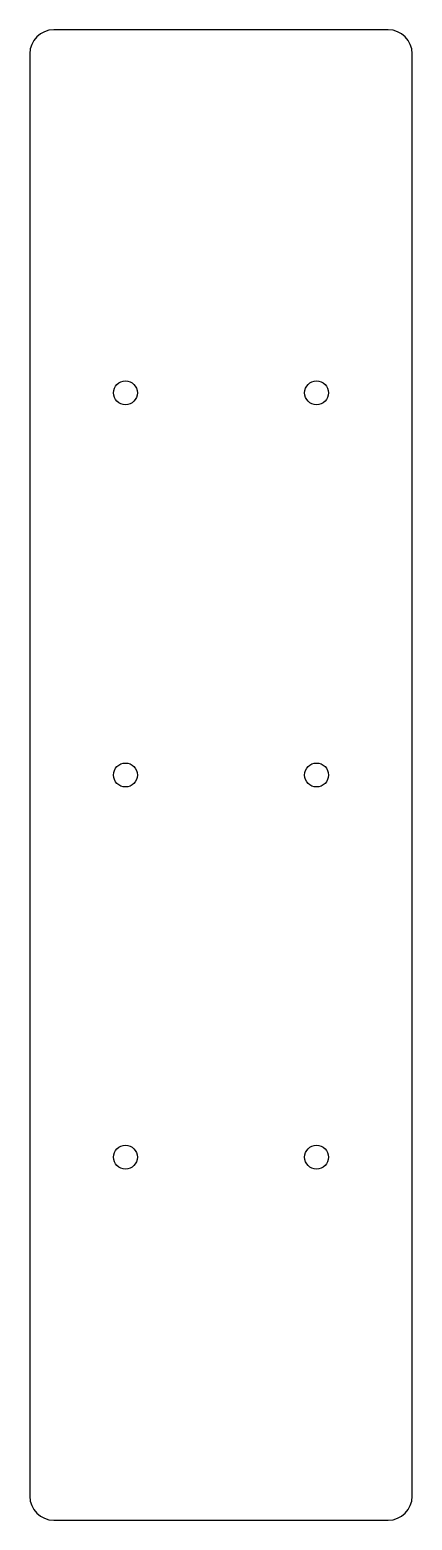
# Model space of a CAD drawing. Header units: millimetres. Extents: x 0 to 25.4, y -99.1 to 0.
import ezdxf

# ---------------------------------------------------------------- set-up
doc = ezdxf.new("R2010")
doc.units = ezdxf.units.MM
doc.layers.add('Extrude022', color=7, linetype='CONTINUOUS')

msp = doc.modelspace()

# ---------------------------------------------------------------- linework, layer by layer
at = {"layer": 'Extrude022'}
for p, q in [((1.5875, 0), (1.5875, 0, 0.79375)), ((23.8125, 0), (1.5875, 0)), ((23.8125, 0, 0.79375), (1.5875, 0, 0.79375)), ((1.5875, 0), (1.5875, 0, 0.79375)), ((23.8125, 0), (1.5875, 0)), ((23.8125, 0, 0.79375), (1.5875, 0, 0.79375)), ((23.8125, 0), (23.8125, 0, 0.79375)), ((23.8125, 0), (23.8125, 0, 0.79375)), ((0, -1.5875), (0, -1.5875, 0.79375)), ((0, -1.5875), (0, -97.4725)), ((0, -1.5875, 0.79375), (0, -97.4725, 0.79375)), ((0, -1.5875), (0, -1.5875, 0.79375)), ((0, -1.5875), (0, -97.4725)), ((0, -1.5875, 0.79375), (0, -97.4725, 0.79375)), ((25.4, -1.5875), (25.4, -1.5875, 0.79375)), ((25.4, -97.4725), (25.4, -1.5875)), ((25.4, -97.4725, 0.79375), (25.4, -1.5875, 0.79375)), ((25.4, -1.5875), (25.4, -1.5875, 0.79375)), ((25.4, -97.4725), (25.4, -1.5875)), ((25.4, -97.4725, 0.79375), (25.4, -1.5875, 0.79375)), ((7.14375, -24.13), (7.14375, -24.13, 0.79375)), ((7.14375, -24.13), (7.14375, -24.13, 0.79375)), ((19.84375, -24.13), (19.84375, -24.13, 0.79375)), ((19.84375, -24.13), (19.84375, -24.13, 0.79375)), ((7.14375, -49.53), (7.14375, -49.53, 0.79375)), ((7.14375, -49.53), (7.14375, -49.53, 0.79375)), ((19.84375, -49.53), (19.84375, -49.53, 0.79375)), ((19.84375, -49.53), (19.84375, -49.53, 0.79375)), ((7.14375, -74.93), (7.14375, -74.93, 0.79375)), ((7.14375, -74.93), (7.14375, -74.93, 0.79375)), ((19.84375, -74.93), (19.84375, -74.93, 0.79375)), ((19.84375, -74.93), (19.84375, -74.93, 0.79375)), ((0, -97.4725), (0, -97.4725, 0.79375)), ((0, -97.4725), (0, -97.4725, 0.79375)), ((25.4, -97.4725), (25.4, -97.4725, 0.79375)), ((25.4, -97.4725), (25.4, -97.4725, 0.79375)), ((1.5875, -99.06), (1.5875, -99.06, 0.79375)), ((1.5875, -99.06), (1.5875, -99.06, 0.79375)), ((1.5875, -99.06), (23.8125, -99.06)), ((1.5875, -99.06, 0.79375), (23.8125, -99.06, 0.79375)), ((1.5875, -99.06), (23.8125, -99.06)), ((1.5875, -99.06, 0.79375), (23.8125, -99.06, 0.79375)), ((23.8125, -99.06), (23.8125, -99.06, 0.79375)), ((23.8125, -99.06), (23.8125, -99.06, 0.79375))]:
    msp.add_line(p, q, dxfattribs=at)
for centre in [(6.35, -24.13), (6.35, -24.13, 0.79375), (6.35, -24.13), (6.35, -24.13, 0.79375), (19.05, -24.13), (19.05, -24.13, 0.79375), (19.05, -24.13), (19.05, -24.13, 0.79375), (6.35, -49.53), (6.35, -49.53, 0.79375), (6.35, -49.53), (6.35, -49.53, 0.79375), (19.05, -49.53), (19.05, -49.53, 0.79375), (19.05, -49.53), (19.05, -49.53, 0.79375), (6.35, -74.93), (6.35, -74.93, 0.79375), (6.35, -74.93), (6.35, -74.93, 0.79375), (19.05, -74.93), (19.05, -74.93, 0.79375), (19.05, -74.93), (19.05, -74.93, 0.79375)]:
    msp.add_circle(centre, 0.79375, dxfattribs=at)
for centre, start, end in [((1.5875, -1.5875), 90, 180), ((1.5875, -1.5875, 0.79375), 90, 180), ((1.5875, -1.5875), 90, 180), ((1.5875, -1.5875, 0.79375), 90, 180), ((23.8125, -1.5875), 0, 90), ((23.8125, -1.5875, 0.79375), 0, 90), ((23.8125, -1.5875), 0, 90), ((23.8125, -1.5875, 0.79375), 0, 90), ((1.5875, -97.4725), 180, -90), ((1.5875, -97.4725, 0.79375), 180, -90), ((1.5875, -97.4725), 180, -90), ((1.5875, -97.4725, 0.79375), 180, -90), ((23.8125, -97.4725), -90, 0), ((23.8125, -97.4725, 0.79375), -90, 0), ((23.8125, -97.4725), -90, 0), ((23.8125, -97.4725, 0.79375), -90, 0)]:
    msp.add_arc(centre, 1.5875, start, end, dxfattribs=at)

doc.saveas('drawing.dxf')
